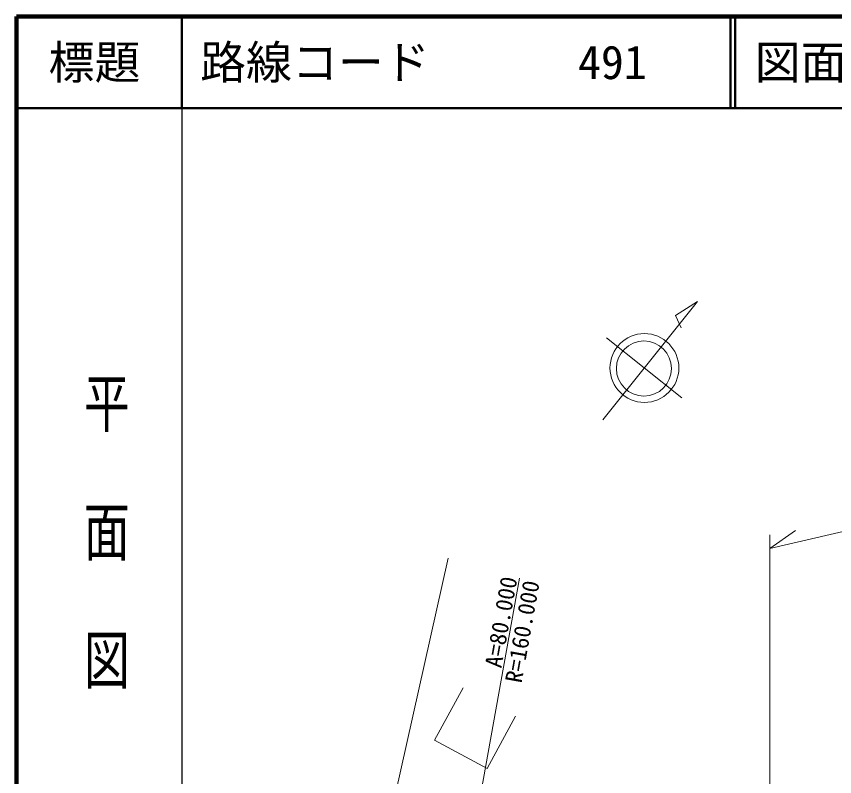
# Model space of a CAD drawing. Units: millimetres, scale not verified. Extents: x 40000 to 680000, y 20000 to 380000.
# Drawn here: x 40000 to 129076, y 297201 to 380000 of the extents above; entities that cross this region are included whole.
import ezdxf
from ezdxf.enums import TextEntityAlignment as Align

# ---------------------------------------------------------------- set-up
doc = ezdxf.new("R2010")
doc.units = ezdxf.units.MM
doc.header["$LTSCALE"] = 1000
for name, color, linetype, lineweight in [('M-BGD', 7, 'Continuous', 13), ('M-STR-HTXT', 7, 'Continuous', 13), ('M-STR-STRC', 7, 'Continuous', 13), ('M-TTL', 2, 'Continuous', 140), ('M-TTL-BAND', 7, 'Continuous', 25), ('M-TTL-LINE', 7, 'Continuous', 50)]:
    doc.layers.add(name, color=color, linetype=linetype, lineweight=lineweight)
doc.layers.add('M-TTL-TXT', color=7, linetype='Continuous')
doc.styles.add('@ＭＳ ゴシック', font='')
doc.styles.add('ＭＳ ゴシック', font='')
doc.styles.get('@ＭＳ ゴシック').set_extended_font_data('@MS Gothic')
doc.styles.get('ＭＳ ゴシック').set_extended_font_data('MS Gothic')

msp = doc.modelspace()

# ---------------------------------------------------------------- linework, layer by layer
at = {"layer": 'M-BGD'}
for p, q in [((76103, 272192), (87018, 320987)), ((85533, 301178), (88633, 306882)), ((94337, 303783), (91238, 298079)), ((85533, 301178), (91238, 298079))]:
    msp.add_line(p, q, dxfattribs=at)
at = {"layer": 'M-STR-HTXT'}
for p, q in [((276243, 358236), (122023, 322030)), ((122023, 322030), (124818, 324004)), ((122023, 275688), (122023, 323530)), ((85848, 269116), (94763, 318823))]:
    msp.add_line(p, q, dxfattribs=at)
at = {"layer": 'M-STR-STRC'}
for p, q in [((103831, 336053), (114130, 348963)), ((114130, 348963), (111749, 347426)), ((111749, 347426), (112378, 346064)), ((104248, 344994), (112457, 338446))]:
    msp.add_line(p, q, dxfattribs=at)
for centre, radius in [((108369, 341707), 3750), ((108316, 341648), 3000)]:
    msp.add_circle(centre, radius, dxfattribs=at)
at = {"layer": 'M-TTL'}
for p, q in [((40000, 380000), (40000, 20000)), ((680000, 380000), (40000, 380000))]:
    msp.add_line(p, q, dxfattribs=at)
at = {"layer": 'M-TTL-BAND'}
msp.add_line((58000, 370000), (58000, 20000), dxfattribs=at)
at = {"layer": 'M-TTL-LINE'}
for p, q in [((58000, 380000), (58000, 370000)), ((117750, 380000), (117750, 370000)), ((118250, 380000), (118250, 370000)), ((40000, 370000), (680000, 370000))]:
    msp.add_line(p, q, dxfattribs=at)

# ---------------------------------------------------------------- texts
at = {"layer": 'M-STR-HTXT', "style": 'ＭＳ ゴシック'}
for s, p in [('A=80.000', (92770, 314043)), ('R=160.000', (95079, 313001))]:
    msp.add_text(s, height=1833, rotation=79.832, dxfattribs=at).set_placement(p, align=Align.MIDDLE_CENTER)
at = {"layer": 'M-TTL-BAND', "style": '@ＭＳ ゴシック', "width": 1.4}
msp.add_text('平  面  図', height=3666, rotation=270, dxfattribs=at).set_placement((49777, 306475), align=Align.MIDDLE_RIGHT)
at = {"layer": 'M-TTL-TXT', "style": 'ＭＳ ゴシック'}
msp.add_text('標題', height=3666, dxfattribs=at).set_placement((48500, 375000), align=Align.MIDDLE_CENTER)
for s, p in [('路線コード', (60000, 375000)), ('図面コード', (120380, 375000)), ('491', (101142, 375000))]:
    msp.add_text(s, height=3666, dxfattribs=at).set_placement(p, align=Align.MIDDLE_LEFT)

doc.saveas('drawing.dxf')
